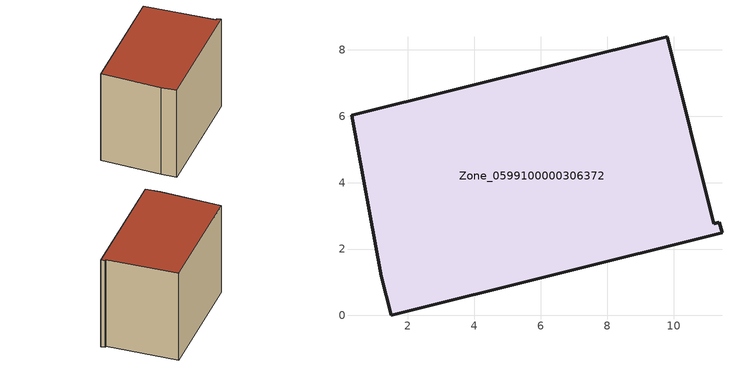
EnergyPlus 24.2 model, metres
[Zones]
Zone_0599100000306372
 floor ground (C_G): 1.19,1.18 0.3,6.02 9.81,8.4 11.21,2.77 11.38,2.81 11.46,2.49 1.49,0 z0
 wall outside (C_F): 11.46,2.49 11.38,2.81 11.21,2.77 9.81,8.4 0.3,6.02 1.19,1.18 1.49,0 11.46,2.49 z0:7.8
 roof outside (C_R): 1.19,1.18 1.49,0 11.46,2.49 11.38,2.81 11.21,2.77 9.81,8.4 0.3,6.02 z7.8
[BUILDING]
Pand.0599100000306372: North Axis=0; Terrain=City; Loads Convergence Tolerance Value=0.04; Temperature Convergence Tolerance Value=0.4; Solar Distribution=FullExterior; Maximum Number of Warmup Days=25; Minimum Number of Warmup Days=1
[Site:Location]
Rotterdam.The.Hague.AP_ZH_NLD Design_Conditions: Latitude=51.96; Longitude=4.45; Time Zone=1; Elevation=-4.5
[SITE:GROUNDTEMPERATURE:BUILDINGSURFACE]
18, 18, 18, 18, 18, 18, 18, 18, 18, 18, 18, 18
[MATERIAL] Thermal Absorptance=0.9; Solar Absorptance=0.7; Visible Absorptance=0.7
Name | Roughness | Thickness | Conductivity | Density | Specific Heat
G.TI.1965-1974 | MediumSmooth | 0.15 | 0.882353 | 540 | 1210
F.TI.1965-1974 | Rough | 0.3 | 0.697674 | 1920 | 840
R.TI.1965-1974 | MediumRough | 0.2 | 0.232558 | 1500 | 1000
[CONSTRUCTION]
C_G: G.TI.1965-1974
C_F: F.TI.1965-1974
C_R: R.TI.1965-1974
[ZONE]
Zone_0599100000306372: Type=1; Multiplier=1; Ceiling Height=Autocalculate; Volume=Autocalculate; Floor Area=autocalculate; Part of Total Floor Area=Yes
[ZONEINFILTRATION:DESIGNFLOWRATE]
Infil_Zone_0599100000306372: Zone or ZoneList or Space or SpaceList=Zone_0599100000306372; Schedule=AlwaysOn; Design Flow Rate Calculation Method=Flow/Area; Flow Rate per Floor Area=0.003; Constant Term Coefficient=1; Temperature Term Coefficient=0; Velocity Term Coefficient=0; Velocity Squared Term Coefficient=0
[HVACTEMPLATE:ZONE:IDEALLOADSAIRSYSTEM]
Zone_0599100000306372: Maximum Heating Supply Air Temperature=50; Minimum Cooling Supply Air Temperature=13; Maximum Heating Supply Air Humidity Ratio=0.0156; Minimum Cooling Supply Air Humidity Ratio=0.0077; Heating Limit=NoLimit; Cooling Limit=NoLimit; Dehumidification Control Type=ConstantSensibleHeatRatio; Cooling Sensible Heat Ratio=0.7; Dehumidification Setpoint=60; Humidification Control Type=None; Humidification Setpoint=30; Outdoor Air Method=None; Outdoor Air Flow Rate per Person=0.00944; Outdoor Air Flow Rate per Zone Floor Area=0; Outdoor Air Flow Rate per Zone=0; Demand Controlled Ventilation Type=None; Outdoor Air Economizer Type=NoEconomizer; Heat Recovery Type=None; Sensible Heat Recovery Effectiveness=0.7; Latent Heat Recovery Effectiveness=0.65
[ZONECONTROL:THERMOSTAT]
ThermostatControl_Zone_0599100000306372: Zone or ZoneList=Zone_0599100000306372; Control Type Schedule=DualSetpointControlType; Control 1=Thermostat_Zone_0599100000306372; Temperature Difference Between Cutout And Setpoint=0
[THERMOSTATSETPOINT:DUALSETPOINT]
Thermostat_Zone_0599100000306372: Heating Setpoint Temperature Schedule=HeatingSetpoint_Zone_0599100000306372; Cooling Setpoint Temperature Schedule=CoolingSetpoint_Zone_0599100000306372
[SCHEDULE:COMPACT]
HeatingSetpoint_Zone_0599100000306372: Through: 12/31, For: AllDays, Until: 24:00, 21
CoolingSetpoint_Zone_0599100000306372: Through: 12/31, For: AllDays, Until: 24:00, 24
DualSetpointControlType: Through: 12/31, For: AllDays, Until: 24:00, 4
AlwaysOn: Through: 12/31, For: AllDays, Until: 24:00, 1
